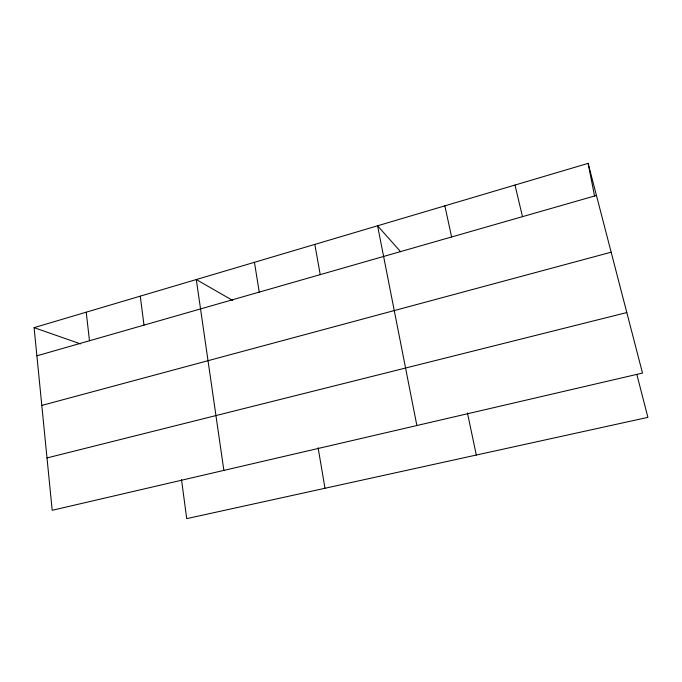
<?xml version="1.0" encoding="UTF-8"?>
<svg xmlns="http://www.w3.org/2000/svg" width="682" height="682" viewBox="0 0 682 682"><rect width="100%" height="100%" fill="white"/><g stroke="black" fill="none" stroke-linecap="round" stroke-linejoin="round"><path stroke-width="1.02" d="M34.1 327.641L588.123 163.365L642.504 373.071L52.19 510.307L34.1 327.641L80.493 343.89M36.888 355.825L596.443 195.461M41.807 405.432L611.157 252.195M46.998 457.937L626.809 312.552M232.681 300.455L196.297 279.552L223.867 470.392M400.666 251.794L377.581 225.793L416.873 425.525M636.852 374.495L647.9 417.367L186.715 518.635L181.523 479.676M514.987 185.052L522.489 216.663M444.869 205.845L451.603 236.969M467.443 412.942L476.309 455.039M588.123 163.365L594.542 195.998M314.828 244.403L320.225 274.624M318.119 447.793L324.99 488.269M254.446 262.306L259.245 292.101M140.262 296.159L143.987 325.126M86.23 312.185L89.478 340.753"/></g></svg>
